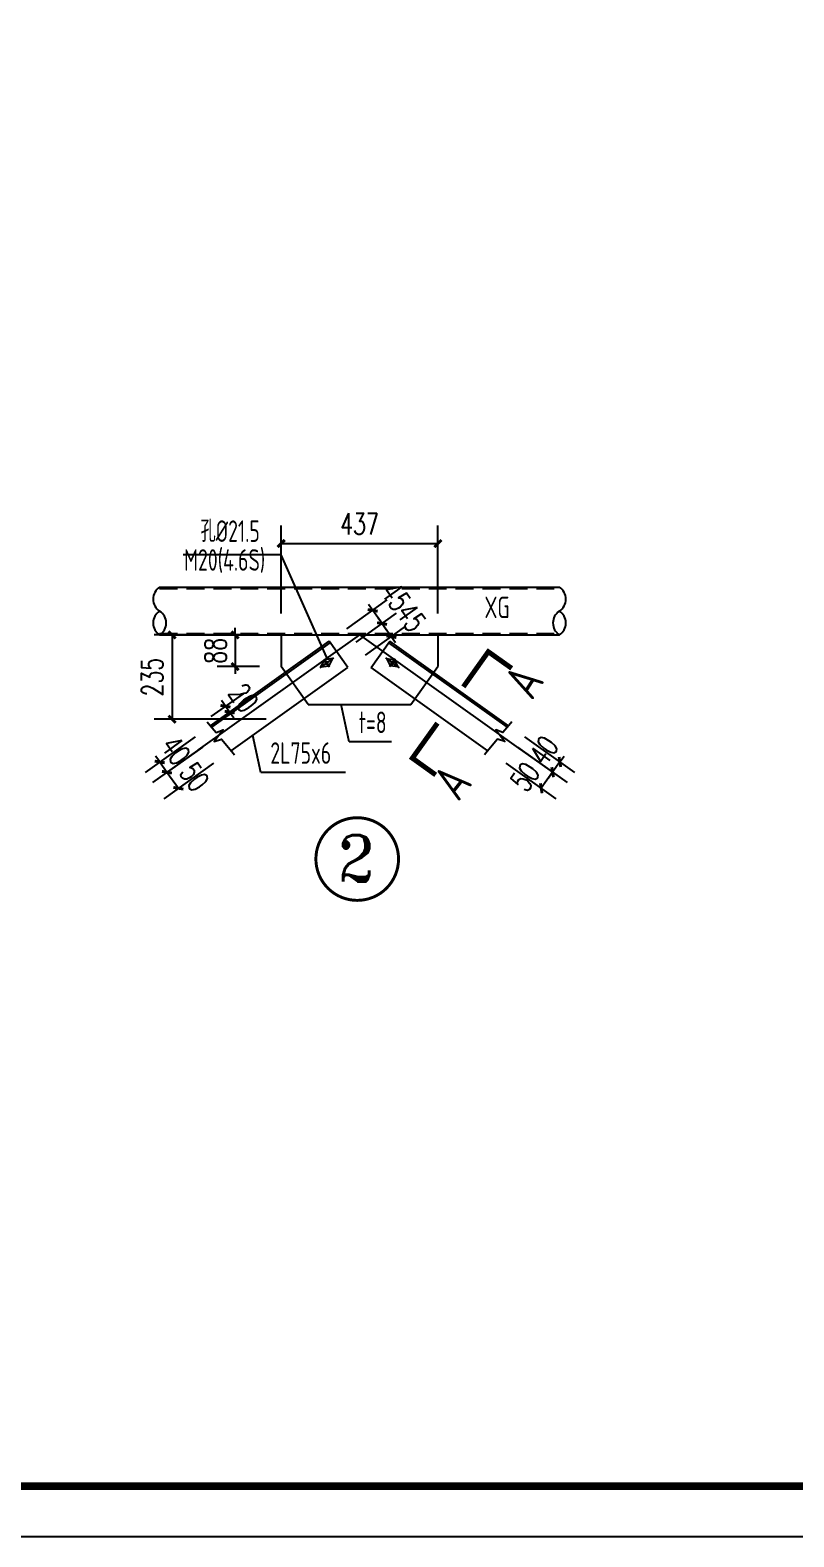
# Model space of a CAD drawing. Extents: x 180850 to 1399066, y 113487 to 334416.
# Drawn here: x 878638 to 899926, y 136382 to 178382 of the extents above; entities that cross this region are included whole.
import ezdxf
from ezdxf.enums import TextEntityAlignment as Align

# ---------------------------------------------------------------- set-up
doc = ezdxf.new("R2010")
doc.units = 0
doc.header["$LTSCALE"] = 1000
doc.linetypes.add('DASHED', pattern=[0.75, 0.5, -0.25])
for name, color, linetype in [('AXIS', 3, 'Continuous'), ('DOTE', 1, 'Continuous'), ('PUB_DIM', 3, 'Continuous'), ('PUB_TEXT', 7, 'Continuous'), ('PUB_TITLE', 4, 'Continuous'), ('SC', 3, 'Continuous'), ('TEXT', 7, 'Continuous'), ('XG', 6, 'Continuous'), ('粗线', 5, 'Continuous')]:
    doc.layers.add(name, color=color, linetype=linetype)
doc.styles.add('_TCH_DIM_T3', font='SIMPLEX', dxfattribs={"width": 0.705882, "bigfont": 'GBCBIG'})
doc.styles.add('ROMANC', font='romant.shx', dxfattribs={"width": 0.8, "bigfont": '@1hztxt.shx'})
doc.styles.add('TSS-CTXT', font='tssdeng.shx', dxfattribs={"width": 0.8, "bigfont": 'gbcbig.shx'})
doc.styles.add('TSSD_Label', font='tssdeng.shx', dxfattribs={"width": 0.7, "bigfont": 'hztxt.shx'})
doc.dimstyles.new('TCH-200-10', dxfattribs={"dimtxt": 595, "dimasz": 200, "dimexe": 500, "dimexo": 600, "dimgap": 252.5, "dimtad": 1, "dimdec": 0, "dimlfac": 0.1, "dimzin": 0, "dimdsep": 46, "dimtxsty": '_TCH_DIM_T3', "dimblk": 'ARCHTICK', "dimcen": 0.09, "dimclrd": 124, "dimclre": 124, "dimclrt": 7, "dimazin": 2, "dimtfac": 1, "dimtdec": 0, "dimtix": 1, "dimtmove": 2, "dimatfit": 3, "dimfxl": 1, "dimtolj": 1, "dimtzin": 0, "dimarcsym": 0})

# ---------------------------------------------------------------- blocks, each defined once
blk = doc.blocks.new('详图编号')
at = {"layer": 'PUB_DIM', "lineweight": -3, "const_width": 50}
for points in [[(700, 0, 1), (-700, 0)], [(-700, 0, 1), (700, 0)]]:
    blk.add_lwpolyline(points, format="xyb", dxfattribs=at)
at = {"layer": 'PUB_TEXT', "lineweight": -3, "style": 'ROMANC', "width": 0.888889}
blk.add_attdef('A', text='', height=788, dxfattribs=at).set_placement((-333, -382), (300, -382), align=Align.FIT)
blk = doc.blocks.new('_ArchTick')
at = {"color": 0, "linetype": 'ByBlock', "const_width": 0.4}
blk.add_lwpolyline([(-0.5, -0.5), (0.5, 0.5)], dxfattribs=at)
blk = doc.blocks.new('*D1769')
at = {"layer": 'AXIS', "color": 124, "lineweight": -2, "transparency": 16777216}
for p, q in [((883236, 158683), (881842, 157693)), ((883439, 158398), (882045, 157408)), ((882250, 157982), (882134, 158146)), ((882250, 157982), (882452, 157697)), ((882452, 157697), (882568, 157534))]:
    blk.add_line(p, q, dxfattribs=at)
at = {"layer": 'Defpoints', "color": 0, "transparency": 16777216}
for p in [(883725, 159030, 101462), (883928, 158745, 101464), (882452, 157697)]:
    blk.add_point(p, dxfattribs=at)
at = {"layer": 'AXIS', "color": 124, "lineweight": -2, "transparency": 16777216, "xscale": 200, "yscale": 200, "zscale": 200}
for p, rotation in [((882250, 157982), 305.3774153903356), ((882452, 157697), 125.3774153903356)]:
    blk.add_blockref('_ArchTick', p, dxfattribs=dict(at, rotation=rotation))
at = {"layer": 'AXIS', "color": 7, "transparency": 16777216, "insert": (882698, 158301), "char_height": 595, "attachment_point": 5, "rotation": 305.3774, "style": '_TCH_DIM_T3'}
blk.add_mtext('\\A1;40', dxfattribs=at)
blk = doc.blocks.new('*D1770')
at = {"layer": 'AXIS', "color": 124, "lineweight": -2, "transparency": 16777216}
for p, q in [((883435, 158395), (882045, 157408)), ((883753, 157946), (882363, 156959)), ((882452, 157697), (882771, 157249))]:
    blk.add_line(p, q, dxfattribs=at)
at = {"layer": 'Defpoints', "color": 0, "transparency": 16777216}
for p in [(883924, 158742, 101462), (884243, 158294, 101465), (882771, 157249)]:
    blk.add_point(p, dxfattribs=at)
at = {"layer": 'AXIS', "color": 124, "lineweight": -2, "transparency": 16777216, "xscale": 200, "yscale": 200, "zscale": 200}
for p, rotation in [((882452, 157697), 125.3774153904201), ((882771, 157249), 305.3774153904201)]:
    blk.add_blockref('_ArchTick', p, dxfattribs=dict(at, rotation=rotation))
at = {"layer": 'AXIS', "color": 7, "transparency": 16777216, "insert": (883219, 157567), "char_height": 595, "attachment_point": 5, "rotation": 305.3774, "style": '_TCH_DIM_T3'}
blk.add_mtext('\\A1;50', dxfattribs=at)
blk = doc.blocks.new('*D1771')
at = {"layer": 'AXIS', "color": 124, "lineweight": -2, "transparency": 16777216}
for p, q in [((884575, 159883), (883677, 159245)), ((884691, 159720), (883793, 159082)), ((884084, 159535), (883969, 159698)), ((884084, 159535), (884200, 159372)), ((884200, 159372), (884316, 159209))]:
    blk.add_line(p, q, dxfattribs=at)
at = {"layer": 'Defpoints', "color": 0, "transparency": 16777216}
for p in [(885064, 160231, 102970), (885180, 160068, 102971), (884200, 159372)]:
    blk.add_point(p, dxfattribs=at)
at = {"layer": 'AXIS', "color": 124, "lineweight": -2, "transparency": 16777216, "xscale": 200, "yscale": 200, "zscale": 200}
for p, rotation in [((884084, 159535), 305.4123468731784), ((884200, 159372), 125.4123468731784)]:
    blk.add_blockref('_ArchTick', p, dxfattribs=dict(at, rotation=rotation))
at = {"layer": 'AXIS', "color": 7, "transparency": 16777216, "insert": (884591, 159772), "char_height": 595, "attachment_point": 5, "rotation": 305.4123, "style": '_TCH_DIM_T3'}
blk.add_mtext('\\A1;20', dxfattribs=at)
blk = doc.blocks.new('*D1778')
at = {"layer": 'AXIS', "color": 124, "lineweight": -2, "transparency": 16777216}
for p, q in [((884352, 161523), (884352, 161723)), ((885034, 161523), (883852, 161523)), ((884352, 161523), (884352, 160639)), ((885034, 160639), (883852, 160639)), ((884352, 160639), (884352, 160439))]:
    blk.add_line(p, q, dxfattribs=at)
at = {"layer": 'Defpoints', "color": 0, "transparency": 16777216}
for p in [(885634, 161523, 103849), (884352, 160639), (885634, 160639, 103563)]:
    blk.add_point(p, dxfattribs=at)
at = {"layer": 'AXIS', "color": 124, "lineweight": -2, "transparency": 16777216, "xscale": 200, "yscale": 200, "zscale": 200}
for p, rotation in [((884352, 161523), 270), ((884352, 160639), 90)]:
    blk.add_blockref('_ArchTick', p, dxfattribs=dict(at, rotation=rotation))
at = {"layer": 'AXIS', "color": 7, "transparency": 16777216, "insert": (883802, 161081), "char_height": 595, "attachment_point": 5, "rotation": 90, "style": '_TCH_DIM_T3'}
blk.add_mtext('\\A1;88', dxfattribs=at)
blk = doc.blocks.new('*D1772')
at = {"layer": 'AXIS', "color": 124, "lineweight": -2, "transparency": 16777216}
for p, q in [((885634, 162123), (885634, 164570)), ((890005, 162123), (890005, 164570)), ((885634, 164070), (890005, 164070))]:
    blk.add_line(p, q, dxfattribs=at)
at = {"layer": 'Defpoints', "color": 0, "transparency": 16777216}
for p in [(890005, 164070), (885634, 161523, 103849), (890005, 161523, 103849)]:
    blk.add_point(p, dxfattribs=at)
at = {"layer": 'AXIS', "color": 124, "lineweight": -2, "transparency": 16777216, "xscale": 200, "yscale": 200, "zscale": 200, "rotation": 180}
blk.add_blockref('_ArchTick', (885634, 164070), dxfattribs=at)
at = {"layer": 'AXIS', "color": 124, "lineweight": -2, "transparency": 16777216, "xscale": 200, "yscale": 200, "zscale": 200}
blk.add_blockref('_ArchTick', (890005, 164070), dxfattribs=at)
at = {"layer": 'AXIS', "color": 7, "transparency": 16777216, "insert": (887819, 164620), "char_height": 595, "attachment_point": 5, "style": '_TCH_DIM_T3'}
blk.add_mtext('\\A1;437', dxfattribs=at)
blk = doc.blocks.new('*D1773')
at = {"layer": 'AXIS', "color": 124, "lineweight": -2, "transparency": 16777216}
for p, q in [((884464, 161523), (882094, 161523)), ((882594, 161523), (882594, 159171)), ((885217, 159171), (882094, 159171))]:
    blk.add_line(p, q, dxfattribs=at)
at = {"layer": 'Defpoints', "color": 0, "transparency": 16777216}
for p in [(885064, 161523, 103849), (882594, 159171), (885817, 159171, 102975)]:
    blk.add_point(p, dxfattribs=at)
at = {"layer": 'AXIS', "color": 124, "lineweight": -2, "transparency": 16777216, "xscale": 200, "yscale": 200, "zscale": 200}
for p, rotation in [((882594, 161523), 90), ((882594, 159171), 270)]:
    blk.add_blockref('_ArchTick', p, dxfattribs=dict(at, rotation=rotation))
at = {"layer": 'AXIS', "color": 7, "transparency": 16777216, "insert": (882044, 160347), "char_height": 595, "attachment_point": 5, "rotation": 90, "style": '_TCH_DIM_T3'}
blk.add_mtext('\\A1;235', dxfattribs=at)
blk = doc.blocks.new('*D1774')
at = {"layer": 'AXIS', "color": 124, "lineweight": -2, "transparency": 16777216}
for p, q in [((887462, 161693), (888594, 162497)), ((887722, 161326), (888854, 162130)), ((888186, 162207), (888070, 162371)), ((888447, 161841), (888186, 162207)), ((888447, 161841), (888563, 161678))]:
    blk.add_line(p, q, dxfattribs=at)
at = {"layer": 'Defpoints', "color": 0, "transparency": 16777216}
for p in [(888186, 162207), (886972, 161346, 102714), (887233, 160979, 103506)]:
    blk.add_point(p, dxfattribs=at)
at = {"layer": 'AXIS', "color": 124, "lineweight": -2, "transparency": 16777216, "xscale": 200, "yscale": 200, "zscale": 200}
for p, rotation in [((888186, 162207), 305.3774153900254), ((888447, 161841), 125.3774153900254)]:
    blk.add_blockref('_ArchTick', p, dxfattribs=dict(at, rotation=rotation))
at = {"layer": 'AXIS', "color": 7, "transparency": 16777216, "insert": (888833, 162590), "char_height": 595, "attachment_point": 5, "rotation": 305.3774, "style": '_TCH_DIM_T3'}
blk.add_mtext('\\A1;45', dxfattribs=at)
blk = doc.blocks.new('*D1775')
at = {"layer": 'AXIS', "color": 124, "lineweight": -2, "transparency": 16777216}
for p, q in [((887722, 161326), (888854, 162130)), ((887983, 160959), (889115, 161763)), ((888447, 161841), (888331, 162004)), ((888447, 161841), (888707, 161474)), ((888707, 161474), (888823, 161311))]:
    blk.add_line(p, q, dxfattribs=at)
at = {"layer": 'Defpoints', "color": 0, "transparency": 16777216}
for p in [(888707, 161474), (887233, 160979, 103506), (887494, 160612, 102718)]:
    blk.add_point(p, dxfattribs=at)
at = {"layer": 'AXIS', "color": 124, "lineweight": -2, "transparency": 16777216, "xscale": 200, "yscale": 200, "zscale": 200}
for p, rotation in [((888447, 161841), 305.3774153909487), ((888707, 161474), 125.3774153909487)]:
    blk.add_blockref('_ArchTick', p, dxfattribs=dict(at, rotation=rotation))
at = {"layer": 'AXIS', "color": 7, "transparency": 16777216, "insert": (889257, 162010), "char_height": 595, "attachment_point": 5, "rotation": 305.3774, "style": '_TCH_DIM_T3'}
blk.add_mtext('\\A1;45', dxfattribs=at)
blk = doc.blocks.new('*D1776')
at = {"layer": 'AXIS', "color": 124, "lineweight": -2, "transparency": 16777216}
for p, q in [((892216, 158398), (893610, 157408)), ((892419, 158683), (893813, 157693)), ((893405, 157982), (893202, 157697)), ((893405, 157982), (893521, 158146)), ((893202, 157697), (893087, 157534))]:
    blk.add_line(p, q, dxfattribs=at)
at = {"layer": 'Defpoints', "color": 0, "transparency": 16777216}
for p in [(891929, 159030, 101462), (891727, 158745, 101464), (893202, 157697)]:
    blk.add_point(p, dxfattribs=at)
at = {"layer": 'AXIS', "color": 124, "lineweight": -2, "transparency": 16777216, "xscale": 200, "yscale": 200, "zscale": 200}
for p, rotation in [((893405, 157982), 234.6225846096644), ((893202, 157697), 54.62258460966439)]:
    blk.add_blockref('_ArchTick', p, dxfattribs=dict(at, rotation=rotation))
at = {"layer": 'AXIS', "color": 7, "transparency": 16777216, "insert": (892957, 158301), "char_height": 595, "attachment_point": 5, "rotation": 54.6226, "style": '_TCH_DIM_T3'}
blk.add_mtext('\\A1;40', dxfattribs=at)
blk = doc.blocks.new('*D1777')
at = {"layer": 'AXIS', "color": 124, "lineweight": -2, "transparency": 16777216}
for p, q in [((892220, 158395), (893610, 157408)), ((891901, 157946), (893292, 156959)), ((893202, 157697), (892884, 157249))]:
    blk.add_line(p, q, dxfattribs=at)
at = {"layer": 'Defpoints', "color": 0, "transparency": 16777216}
for p in [(891731, 158742, 101462), (891412, 158294, 101465), (892884, 157249)]:
    blk.add_point(p, dxfattribs=at)
at = {"layer": 'AXIS', "color": 124, "lineweight": -2, "transparency": 16777216, "xscale": 200, "yscale": 200, "zscale": 200}
for p, rotation in [((893202, 157697), 54.62258460957983), ((892884, 157249), 234.6225846095798)]:
    blk.add_blockref('_ArchTick', p, dxfattribs=dict(at, rotation=rotation))
at = {"layer": 'AXIS', "color": 7, "transparency": 16777216, "insert": (892436, 157567), "char_height": 595, "attachment_point": 5, "rotation": 54.6226, "style": '_TCH_DIM_T3'}
blk.add_mtext('\\A1;50', dxfattribs=at)

msp = doc.modelspace()

# ---------------------------------------------------------------- linework, layer by layer
for p, q in [((885633.84, 161523.44, 281.85), (885633.84, 160639.3, -4.52)), ((890005.15, 161523.44, 281.85), (890005.15, 160639.3, -4.52)), ((887097.02, 160882.37, -2.26), (886717.68, 160610.55, -2.26)), ((887069.92, 160862.95, -2.26), (886849.1, 160827.75, -2.26)), ((887069.92, 160862.95, -2.26), (886965.59, 160665.17, -2.26)), ((888541.97, 160882.37, -2.26), (888921.31, 160610.55, -2.26)), ((888569.07, 160862.95, -2.26), (888789.89, 160827.75, -2.26)), ((888569.07, 160862.95, -2.26), (888673.4, 160665.17, -2.26)), ((886387.13, 159579.81), (885633.84, 160639.3, -4.52)), ((886744.77, 160629.97, -2.26), (886849.1, 160827.75, -2.26)), ((886744.77, 160629.97, -2.26), (886965.59, 160665.17, -2.26)), ((886829.69, 160854.84, -2.26), (886985.01, 160638.08, -2.26)), ((888809.3, 160854.84, -2.26), (888653.98, 160638.08, -2.26)), ((888894.21, 160629.97, -2.26), (888673.4, 160665.17, -2.26)), ((888894.21, 160629.97, -2.26), (888789.89, 160827.75, -2.26)), ((889251.86, 159579.81), (890005.15, 160639.3, -4.52)), ((886387.13, 159579.81), (889251.86, 159579.81))]:
    msp.add_line(p, q)
at = {"const_width": 50, "elevation": -2.26}
for points in [[(886924.68, 160765.54, 1), (886877.38, 160718.56, 1.00295918), (886924.68, 160765.54)], [(888714.31, 160765.54, -1), (888761.61, 160718.56, -1.00295918), (888714.31, 160765.54)]]:
    msp.add_lwpolyline(points, format="xyb", dxfattribs=at)
at = {"layer": 'AXIS'}
for p, q in [((885636.58, 163760.19, -1266.06), (882906.58, 163760.19, -1266.06)), ((886937.84, 160826.75, -1266.06), (885636.58, 163760.19, -1266.06)), ((887529.07, 158542.55, -100970.55), (887309.66, 159579.81)), ((885065.21, 157686.6, -103043.88), (884845.79, 158723.86, -2073.33)), ((888709.92, 158542.55, -100970.55), (887529.07, 158542.55, -100970.55)), ((887426.9, 157686.6, -103043.88), (885065.21, 157686.6, -103043.88))]:
    msp.add_line(p, q, dxfattribs=at)
at = {"layer": 'DOTE'}
for p in [(883330.78, 158317.13, -2972.53), (892323.98, 158317.13, -2972.53)]:
    msp.add_line(p, (887827.38, 161523.44, -792.33), dxfattribs=at)
at = {"layer": 'PUB_TITLE'}
msp.add_lwpolyline([(797005.45, 220381.89), (915934.63, 220381.89), (915934.63, 136381.97), (797005.45, 136381.97)], close=True, dxfattribs=at)
at = {"layer": 'PUB_TITLE', "const_width": 212.12}
msp.add_lwpolyline([(800540.8, 137796.11), (800540.8, 218967.75), (914520.49, 218967.75), (914520.49, 137796.11)], close=True, dxfattribs=at)
at = {"layer": 'SC', "extrusion": (0.0037, 0.008783, 0.999955)}
for p, q in [((883667.6, 158989.1, -2396.47), (886972.46, 161345.65, -794.08)), ((883699.01, 158951.12, -2385.83), (887000.92, 161305.57, -784.88)), ((887493.52, 160611.84), (886972.46, 161345.65, -4.52)), ((887493.52, 160611.84), (886972.46, 161345.65, -4.52)), ((884242.64, 158293.78, -2365.78), (887493.52, 160611.84, -789.57))]:
    msp.add_line(p, q, dxfattribs=at)
at = {"layer": 'SC', "extrusion": (-0.0037, 0.008783, 0.999955)}
for p, q in [((888145.47, 160611.84), (888666.53, 161345.65, -4.52)), ((888145.47, 160611.84), (888666.53, 161345.65, -4.52)), ((891939.98, 158951.12, -2385.83), (888638.07, 161305.57, -784.88)), ((891971.39, 158989.1, -2396.47), (888666.53, 161345.65, -794.08)), ((891396.35, 158293.78, -2365.78), (888145.47, 160611.84, -789.57))]:
    msp.add_line(p, q, dxfattribs=at)
at = {"layer": 'SC', "elevation": -2386.32}
for points in [[(883573.64, 159102.71), (883657.62, 159001.16), (883822.58, 158801.7), (884017.49, 158879.84), (883769.96, 158552.3), (883973.5, 158619.22), (884261.96, 158270.41), (884338.44, 158177.94)], [(892065.35, 159102.71), (891981.37, 159001.16), (891816.41, 158801.7), (891621.5, 158879.84), (891869.03, 158552.3), (891665.49, 158619.22), (891377.03, 158270.41), (891300.55, 158177.94)]]:
    msp.add_lwpolyline(points, dxfattribs=at)
at = {"layer": 'XG'}
for p, q in [((882248.29, 162853.44, 281.85), (893390.7, 162853.44, 281.85)), ((882248.29, 161523.44, 281.85), (893390.7, 161523.44, 281.85))]:
    msp.add_line(p, q, dxfattribs=at)
at = {"layer": 'XG', "linetype": 'DASHED'}
for p, q in [((882248.29, 162813.44, 281.85), (893390.7, 162813.44, 281.85)), ((882248.29, 161563.44, 281.85), (893390.7, 161563.44, 281.85))]:
    msp.add_line(p, q, dxfattribs=at)
at = {"layer": 'XG'}
for centre, start, end in [((882463.32, 162520.94, 281.85), 122.890409, 237.109591), ((893175.67, 162520.94, 281.85), 302.890409, 57.109591), ((882463.32, 161855.94, 281.85), 122.890409, 237.109591), ((882033.27, 161855.94, 281.85), 302.890409, 57.109591), ((893605.72, 161855.94, 281.85), 122.890409, 237.109591), ((893175.67, 161855.94, 281.85), 302.890409, 57.109591)]:
    msp.add_arc(centre, 395.97, start, end, dxfattribs=at)
at = {"layer": '粗线', "linetype": 'ByBlock', "const_width": 140, "elevation": -110431.7}
for points in [[(890714.29, 160076.63), (891408.96, 161055.12), (892061.28, 160592.01)], [(889991.62, 159064.02), (889292.9, 158088.42), (889943.31, 157622.61)]]:
    msp.add_lwpolyline(points, dxfattribs=at)

# ---------------------------------------------------------------- block references
at = {"layer": 'PUB_DIM', "linetype": 'Continuous', "lineweight": -3}
ref = msp.add_blockref('详图编号', (887755.16, 155275.88, -110431.7), dxfattribs=dict(at, xscale=1.645714286714792, yscale=1.645714286714792, zscale=1.645714286714792))
ref.add_attrib('A', '2', dxfattribs={"layer": 'PUB_TEXT', "color": 7, "lineweight": -2, "height": 1296, "style": 'ROMANC', "width": 0.993464}).set_placement((887206.76, 154647.26, -110431.7), (888249.04, 154647.26, -110431.7), align=Align.FIT)

# ---------------------------------------------------------------- texts
at = {"layer": 'PUB_TEXT', "linetype": 'ByBlock', "style": 'TSS-CTXT', "width": 0.8}
for rotation, p in [(57.529437, (892389.34, 160230.27, -110431.7)), (51.488679, (890392.21, 157430.33, -110431.7))]:
    msp.add_text('A', height=1000, rotation=rotation, dxfattribs=at).set_placement(p, align=Align.MIDDLE_CENTER)
at = {"layer": 'TEXT', "style": 'TSSD_Label', "width": 0.7}
for s, p in [('孔%%c21.5', (883390.08, 163936.69, -1266.06)), ('M20(4.6S)', (882927.17, 163133.19, -1266.06)), ('t=8', (887797.75, 158606.89, -100970.55)), ('2L75x6', (885333.88, 157750.94, -103043.88))]:
    msp.add_text(s, height=600, dxfattribs=at).set_placement(p, align=Align.BOTTOM_LEFT)
msp.add_text('XG', height=600, dxfattribs=at).set_placement((891302.08, 161992.19, -34917.14))

# ---------------------------------------------------------------- dimensions: what is measured, and where the dimension line sits
at = {"layer": 'AXIS'}
dim = msp.add_linear_dim(base=(890005.15, 164069.69, -103567.37), p1=(885633.84, 161523.44, 281.85), p2=(890005.15, 161523.44, 281.85), dimstyle='TCH-200-10', dxfattribs=at)
dim.commit()
dim.dimension.update_dxf_attribs({"geometry": '*D1772', "text_midpoint": (887819.49, 164619.69, -103567.37)})
for base, p2, angle, picture, middle in [((888186.2, 162207.48, -103507.88), (886972.46, 161345.65, -794.08), 125.377415, '*D1774', (888833.08, 162590.19, -103507.88)), ((888707.25, 161473.67, -103507.88), (887493.52, 160611.84, -789.57), 305.377415, '*D1775', (889257.08, 162010.19, -103507.88))]:
    dim = msp.add_linear_dim(base=base, p1=(887232.99, 160978.74, -2.26), p2=p2, angle=angle, dimstyle='TCH-200-10', dxfattribs=at)
    dim.commit()
    dim.dimension.update_dxf_attribs({"geometry": picture, "text_midpoint": middle, "dimtype": 161})
for base, p1, p2, picture, middle in [((884352.25, 160639.3, -103567.37), (885633.84, 161523.44, 281.85), (885633.84, 160639.3, -4.52), '*D1778', (883802.25, 161081.37, -103567.37)), ((882593.58, 159171.31, -103567.37), (885063.68, 161523.44, 281.85), (885816.97, 159171.31, -592.71), '*D1773', (882043.58, 160347.38, -103567.37))]:
    dim = msp.add_linear_dim(base=base, p1=p1, p2=p2, angle=90, dimstyle='TCH-200-10', dxfattribs=at)
    dim.commit()
    dim.dimension.update_dxf_attribs({"geometry": picture, "text_midpoint": middle})
dim = msp.add_aligned_dim(p1=(885063.68, 160230.8, -597.23), p2=(885179.57, 160067.8, -596.53), distance=-1201.49, dimstyle='TCH-200-10', dxfattribs=at)
dim.commit()
dim.dimension.update_dxf_attribs({"geometry": '*D1771', "text_midpoint": (884590.66, 159771.79, -103567.38)})
for base, p1, p2, angle, text, picture, middle in [((882452.35, 157697.11, -103830.32), (883725.35, 159030.28, -2368.46), (883927.99, 158744.91, -2366.71), 305.377415, '40', '*D1769', (882698.17, 158300.91, -103830.32)), ((893202.41, 157697.11, -103830.32), (891929.41, 159030.28, -2368.46), (891726.78, 158744.91, -2366.71), 234.622585, '40', '*D1776', (892956.6, 158300.91, -103830.32)), ((882770.78, 157248.66, -103830.32), (883924.22, 158742.22, -2368.54), (884242.64, 158293.78, -2365.78), 305.377415, '50', '*D1770', (883219.23, 157567.09, -103830.32)), ((892883.98, 157248.66, -103830.32), (891730.55, 158742.22, -2368.54), (891412.12, 158293.78, -2365.78), 234.622585, '50', '*D1777', (892435.53, 157567.09, -103830.32))]:
    dim = msp.add_linear_dim(base=base, p1=p1, p2=p2, angle=angle, text=text, dimstyle='TCH-200-10', dxfattribs=at)
    dim.commit()
    dim.dimension.update_dxf_attribs({"geometry": picture, "text_midpoint": middle, "dimtype": 161})

doc.saveas('drawing.dxf')
